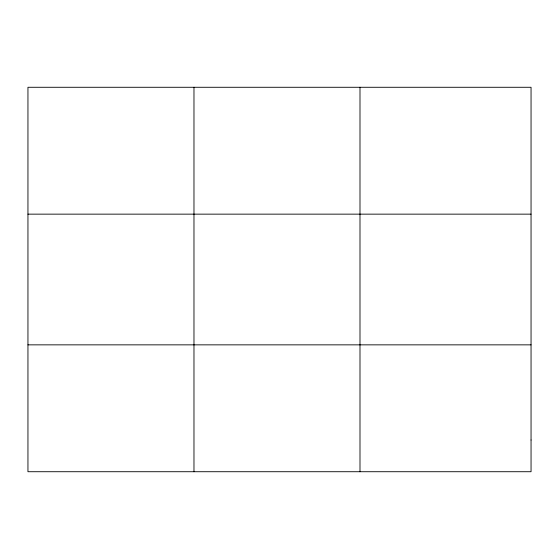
<?xml version="1.0" encoding="UTF-8"?>
<svg xmlns="http://www.w3.org/2000/svg" width="559" height="559" viewBox="0 0 559 559"><rect width="100%" height="100%" fill="white"/><g stroke="black" fill="none" stroke-linecap="round" stroke-linejoin="round"><path stroke-width="0.84" d="M193.973 87.281L193.973 471.719M359.996 87.281L359.996 471.719M27.95 214.146L531.05 214.146M27.95 344.854L531.05 344.854M531.05 440.003L531.05 471.719L27.95 471.719L27.95 87.281L531.05 87.281L531.05 440.003"/></g></svg>
